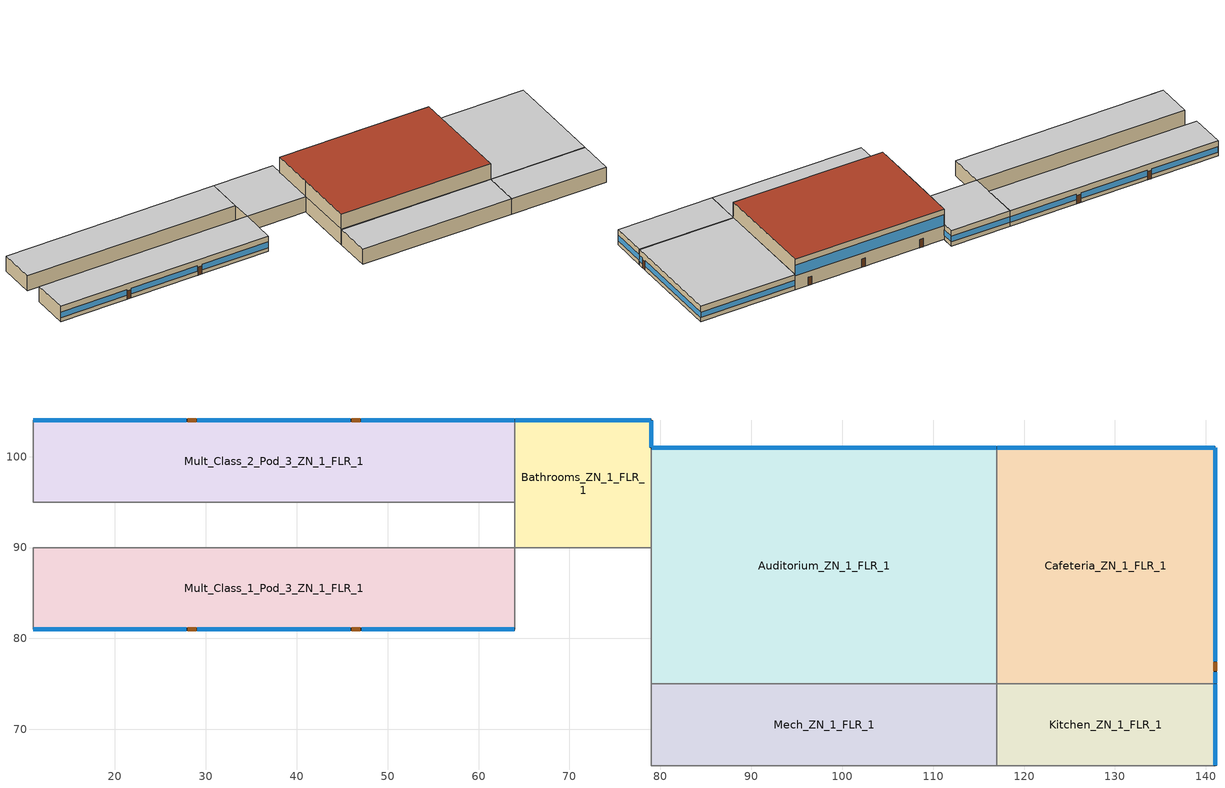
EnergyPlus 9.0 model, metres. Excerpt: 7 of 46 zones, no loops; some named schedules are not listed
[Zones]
Mult_Class_1_Pod_3_ZN_1_FLR_1
 floor ground (Mult_Class_1_Pod_3_ZN_1_FLR_1_Floor_Ffactor): 11,90 64,90 64,81 11,81 z0
 wall outside (nonres_ext_wall): 11,81 64,81 z0:4
 wall to Main_Corridor_ZN_1_FLR_1 (int_wall): 64,81 64,90 z0:4
 wall to Corridor_Pod_3_ZN_1_FLR_1 (int_wall): 64,90 11,90 z0:4
 wall to Corner_Class_1_Pod_3_ZN_1_FLR_1 (int_wall): 11,90 11,81 z0:4
 window (NonresWindow_U_0.37_SHGC_0.36): 11.05,81 27.87,81 / 29.09,81 45.91,81 / 47.13,81 63.95,81 z1.03:2.5
 door (Swinging Door_con): 28.01,81 28.93,81 / 46.08,81 47,81 z0:2.13
 ceiling to Mult_Class_1_Pod_3_ZN_1_FLR_2 (int_slab_ceiling): 11,81 64,81 64,90 11,90 z4
Mult_Class_2_Pod_3_ZN_1_FLR_1
 floor ground (Mult_Class_2_Pod_3_ZN_1_FLR_1_Floor_Ffactor): 11,104 64,104 64,95 11,95 z0
 wall outside (nonres_ext_wall): 64,104 11,104 z0:4
 wall to Corridor_Pod_3_ZN_1_FLR_1 (int_wall): 11,95 64,95 z0:4
 wall to Bathrooms_ZN_1_FLR_1 (int_wall): 64,95 64,104 z0:4
 wall to Corner_Class_2_Pod_3_ZN_1_FLR_1 (int_wall): 11,104 11,95 z0:4
 window (NonresWindow_U_0.37_SHGC_0.36): 63.95,104 47.13,104 / 27.87,104 11.05,104 / 45.91,104 29.09,104 z1.03:2.5
 door (Swinging Door_con): 46.96,104 46.05,104 / 28.94,104 28.02,104 z0:2.13
 ceiling to Mult_Class_2_Pod_3_ZN_1_FLR_2 (int_slab_ceiling): 11,95 64,95 64,104 11,104 z4
Bathrooms_ZN_1_FLR_1
 floor ground (Bathrooms_ZN_1_FLR_1_Floor_Ffactor): 64,104 79,104 79,90 64,90 z0
 wall outside (nonres_ext_wall): 79,101 79,104 64,104 z0:4
 wall to Main_Corridor_ZN_1_FLR_1 (int_wall): 64,90 79,90 z0:4
 wall to Auditorium_ZN_1_FLR_1 (nonres_ext_wall): 79,90 79,101 z0:4
 wall to Corridor_Pod_3_ZN_1_FLR_1 (int_wall): 64,95 64,90 z0:4
 window (NonresWindow_U_0.37_SHGC_0.36): 79,101.05 79,103.95 z1.1:2.55; 78.95,104 64.05,104 z1.1:2.51
 ceiling to Bathrooms_ZN_1_FLR_2 (int_slab_ceiling): 64,90 79,90 79,104 64,104 z4
Auditorium_ZN_1_FLR_1
 floor ground (Auditorium_ZN_1_FLR_1_Floor_Ffactor): 79,101 117,101 117,75 79,75 z0
 wall outside (nonres_ext_wall): 117,101 79,101 z0:8
 wall to Mech_ZN_1_FLR_1 (int_wall): 79,75 117,75 z0:4
 wall to Cafeteria_ZN_1_FLR_1 (int_wall): 117,75 117,101 z0:4
 wall to Main_Corridor_ZN_1_FLR_1 (nonres_ext_wall): 79,90 79,75 z0:4
 wall to Mech_ZN_1_FLR_2 (int_wall): 79,75 117,75 z4:8
 wall to LIBRARY_MEDIA_CENTER_ZN_1_FLR_2 (int_wall): 117,75 117,101 z4:8
 wall to Main_Corridor_ZN_1_FLR_2 (nonres_ext_wall): 79,90 79,75 z4:8
 wall to Bathrooms_ZN_1_FLR_2 (nonres_ext_wall): 79,101 79,90 z4:8
 window (NonresWindow_U_0.37_SHGC_0.36): 116.95,101 79.05,101 z3.7:6.5
 door (Swinging Door_con): 113.7,101 112.78,101 / 100,101 99.09,101 / 85.25,101 84.33,101 z0:2.13
 roof outside (nonres_roof): 79,75 117,75 117,101 79,101 z8
Kitchen_ZN_1_FLR_1
 floor ground (Kitchen_ZN_1_FLR_1_Floor_Ffactor): 117,75 141,75 141,66 117,66 z0
 wall outside (nonres_ext_wall): 141,66 141,75 z0:4
 wall to Aux_Gym_ZN_1_FLR_1 (int_wall): 117,66 141,66 z0:4
 wall to Cafeteria_ZN_1_FLR_1 (int_wall): 141,75 117,75 z0:4
 wall to Mech_ZN_1_FLR_1 (int_wall): 117,75 117,66 z0:4
 window (NonresWindow_U_0.37_SHGC_0.36): 141,66.05 141,74.95 z1.1:2.52
 ceiling to LIBRARY_MEDIA_CENTER_ZN_1_FLR_2 (int_slab_ceiling): 117,66 141,66 141,75 117,75 z4
Cafeteria_ZN_1_FLR_1
 floor ground (Cafeteria_ZN_1_FLR_1_Floor_Ffactor): 117,101 141,101 141,75 117,75 z0
 wall outside (nonres_ext_wall): 141,75 141,101 117,101 z0:4
 window (NonresWindow_U_0.37_SHGC_0.36): 141,77.49 141,100.95 / 141,75.05 141,76.27 z1.03:2.51; 140.95,101 117.05,101 z1.1:2.51
 door (Swinging Door_con): 141,76.45 141,77.36 z0:2.13
 ceiling to LIBRARY_MEDIA_CENTER_ZN_1_FLR_2 (int_slab_ceiling): 117,75 141,75 141,101 117,101 z4
Mech_ZN_1_FLR_1
 floor adiabatic (Mech_ZN_1_FLR_1_Floor_Ffactor): 79,75 117,75 117,66 79,66 z0
 wall to Gym_ZN_1_FLR_1 (int_wall): 79,66 117,66 z0:4
 wall to Main_Corridor_ZN_1_FLR_1 (int_wall): 79,75 79,66 z0:4
 ceiling to Mech_ZN_1_FLR_2 (int_slab_ceiling): 79,66 117,66 117,75 79,75 z4
[Building]
SchoolSecondary: North Axis {deg}=0; Terrain=City; Loads Convergence Tolerance Value=0.04; Temperature Convergence Tolerance Value {deltaC}=0.2; Solar Distribution=FullInteriorAndExterior; Maximum Number of Warmup Days=25; Minimum Number of Warmup Days=6
[Site:Location]
Site:Location=New.York-John.F.Kennedy.Intl.AP_NY_USA WMO=744860; Latitude {N+ S-}=40.66; Longitude {W- E+}=-73.8; Time Zone Relative to GMT {GMT+/-}=-5; Elevation {m}=7
[SizingPeriod:DesignDay] Day of Month=21; Dry-Bulb Temperature Range Modifier Type=DefaultMultipliers; Humidity Condition Type=Wetbulb; Barometric Pressure {Pa}=101241; Rain {Yes/No}=No; Snow on ground {Yes/No}=No; Daylight Savings Time Indicator=No
Name | Month | Day Type | Maximum Dry-Bulb Temperature {C} | Daily Dry-Bulb Temperature Range {C} | Wetbulb at Maximum Dry-Bulb {C} | Wind Speed {m/s} design conditions vs. traditional 6.71 m/s (15 mph) | Wind Direction {Degrees; N=0, S=180} | Solar Model Indicator | Clearness {0.0 to 1.1} | Wind Speed {m/s} design conditions vs. traditional 3.35 m/s (7mph) | ASHRAE Clear Sky Optical Depth for Beam Irradiance (taub) | ASHRAE Clear Sky Optical Depth for Diffuse Irradiance (taud)
New.York-John.F.Kennedy.Intl.AP_NY_USA Ann Htg 99.6% Condns DB | 1 | WinterDesignDay | -10.7 | 0 | -10.7 | 7.5 | 320 | ASHRAEClearSky | 0
New.York-John.F.Kennedy.Intl.AP_NY_USA Ann Clg .4% Condns DB=>MWB | 7 | SummerDesignDay | 32.1 | 7.4 | 23.1 |  | 230 | ASHRAETau |  | 5.6 | 0.541 | 1.8
[Site:WaterMainsTemperature]
Calculation Method=CORRELATION; Annual average outdoor air temperature {C}=12.4667; Maximum difference in monthly average outdoor air temperatures {C}=25.2
[Site:GroundTemperature:FCfactorMethod]
January Ground Temperature {C}=14; February Ground Temperature {C}=7.3; March Ground Temperature {C}=3.3; April Ground Temperature {C}=1.2; May Ground Temperature {C}=-0.2; June Ground Temperature {C}=5.6; July Ground Temperature {C}=10.9; August Ground Temperature {C}=16.1; September Ground Temperature {C}=21.7; October Ground Temperature {C}=25; November Ground Temperature {C}=24.8; December Ground Temperature {C}=19.9
[Material:NoMass]
Opaque Door panel_con: MediumRough, 0.475964, 0.9, 0.7, 0.7
CP02 CARPET PAD: VeryRough, 0.21648, 0.9, 0.7, 0.8
Nonres_Roof_Insulation: MediumSmooth, 5.30668, 0.9, 0.7, 0.7
Nonres_Exterior_Wall_Insulation: MediumSmooth, 2.368, 0.9, 0.7, 0.7
[Construction]
Swinging Door_con: Opaque Door panel_con
InteriorFurnishings: Std Wood 6inch
int_wall: G01 13mm gypsum board, G01 13mm gypsum board
int_slab_ceiling: CP02 CARPET PAD, 100mm Normalweight concrete floor
nonres_roof: F13 Built-up roofing, Nonres_Roof_Insulation, F08 Metal surface
nonres_ext_wall: F07 25mm stucco, G01 16mm gypsum board, Nonres_Exterior_Wall_Insulation, G01 16mm gypsum board
NonresWindow_U_0.37_SHGC_0.36: Nonres Window Glazing Layer
[Material]
Name | Roughness | Thickness {m} | Conductivity {W/m-K} | Density {kg/m3} | Specific Heat {J/kg-K} | Thermal Absorptance | Solar Absorptance | Visible Absorptance | Absorptance:Thermal | Absorptance:Solar | Absorptance:Visible
Std Wood 6inch | MediumSmooth | 0.15 | 0.12 | 540 | 1210 | 0.9 | 0.7 | 0.7
F07 25mm stucco | Smooth | 0.0254 | 0.72 | 1856 | 840 | 0.9 | 0.7 | 0.7
F08 Metal surface | Smooth | 0.0008 | 45.28 | 7824 | 500
F13 Built-up roofing | Rough | 0.0095 | 0.16 | 1120 | 1460 |  |  |  | 0.9 | 0.77
G01 13mm gypsum board | Smooth | 0.0127 | 0.16 | 800 | 1090 |  |  |  | 0.9 | 0.7 | 0.5
G01 16mm gypsum board | MediumSmooth | 0.0159 | 0.16 | 800 | 1090
100mm Normalweight concrete floor | MediumRough | 0.1016 | 2.31 | 2322 | 832
[WindowMaterial:SimpleGlazingSystem]
Nonres Window Glazing Layer: U-Factor {W/m2-K}=2.10096; Solar Heat Gain Coefficient=0.36; Visible Transmittance=0.396
[Construction:FfactorGroundFloor] F-Factor=0.90012
Name | Area | PerimeterExposed
Mult_Class_1_Pod_3_ZN_1_FLR_1_Floor_Ffactor; Mult_Class_2_Pod_3_ZN_1_FLR_1_Floor_Ffactor | 477 | 53
Bathrooms_ZN_1_FLR_1_Floor_Ffactor | 210 | 18
Auditorium_ZN_1_FLR_1_Floor_Ffactor | 988 | 38
Kitchen_ZN_1_FLR_1_Floor_Ffactor | 216 | 9
Cafeteria_ZN_1_FLR_1_Floor_Ffactor | 624 | 50
Mech_ZN_1_FLR_1_Floor_Ffactor | 342 | 0
[Zone] Type=1; Multiplier=1; Ceiling Height {m}=4; Floor Area {m2}=autocalculate; Part of Total Floor Area=Yes
Name | Volume {m3}
Mult_Class_1_Pod_3_ZN_1_FLR_1; Mult_Class_2_Pod_3_ZN_1_FLR_1 | 1908
Bathrooms_ZN_1_FLR_1 | 840
Auditorium_ZN_1_FLR_1 | 7904
Kitchen_ZN_1_FLR_1 | 864
Cafeteria_ZN_1_FLR_1 | 2496
Mech_ZN_1_FLR_1 | 1368
[InternalMass] Construction=InteriorFurnishings
Name | Zone | Surface Area {m2}
Mult_Class_1_Pod_3_ZN_1_FLR_1_InternalMass_1 | Mult_Class_1_Pod_3_ZN_1_FLR_1 | 954
Mult_Class_2_Pod_3_ZN_1_FLR_1_InternalMass_1 | Mult_Class_2_Pod_3_ZN_1_FLR_1 | 954
Bathrooms_ZN_1_FLR_1_InternalMass_1 | Bathrooms_ZN_1_FLR_1 | 420
Auditorium_ZN_1_FLR_1_InternalMass_1 | Auditorium_ZN_1_FLR_1 | 1976
Kitchen_ZN_1_FLR_1_InternalMass_1 | Kitchen_ZN_1_FLR_1 | 432
Cafeteria_ZN_1_FLR_1_InternalMass_1 | Cafeteria_ZN_1_FLR_1 | 1248
Mech_ZN_1_FLR_1_InternalMass_1 | Mech_ZN_1_FLR_1 | 684
[People] Fraction Radiant=0.3; Sensible Heat Fraction=AUTOCALCULATE; Activity Level Schedule=ACTIVITY_SCH; Enable ASHRAE 55 Comfort Warnings=No; Mean Radiant Temperature Calculation Type=ZoneAveraged; Work Efficiency Schedule=WORK_EFF_SCH; Clothing Insulation Calculation Method=ClothingInsulationSchedule; Clothing Insulation Schedule=CLOTHING_SCH; Air Velocity Schedule=AIR_VELO_SCH; Thermal Comfort Model 1 Type=FANGER
Name | Zone or ZoneList | Number of People Schedule | Number of People Calculation Method | Zone Floor Area per Person {m2/person} | Number of People
Mult_Class_1_Pod_3_ZN_1_FLR_1 | Mult_Class_1_Pod_3_ZN_1_FLR_1 | BLDG_OCC_SCH | Area/Person | 2.654
Mult_Class_2_Pod_3_ZN_1_FLR_1 | Mult_Class_2_Pod_3_ZN_1_FLR_1 | BLDG_OCC_SCH | Area/Person | 2.654
Bathrooms_ZN_1_FLR_1 | Bathrooms_ZN_1_FLR_1 | BLDG_OCC_SCH | People
Auditorium_ZN_1_FLR_1 | Auditorium_ZN_1_FLR_1 | BLDG_OCC_SCH_Auditorium | Area/Person | 0.619
Kitchen_ZN_1_FLR_1 | Kitchen_ZN_1_FLR_1 | BLDG_OCC_SCH | People |  | 35
Cafeteria_ZN_1_FLR_1 | Cafeteria_ZN_1_FLR_1 | BLDG_OCC_SCH_Cafeteria | Area/Person | 0.929
Mech_ZN_1_FLR_1 | Mech_ZN_1_FLR_1 | BLDG_OCC_SCH | People
[Lights] Design Level Calculation Method=Watts/Area; Return Air Fraction=0; Fraction Radiant=0.37; Fraction Visible=0.2; Fraction Replaceable=1; Return Air Fraction Calculated from Plenum Temperature=No
Name | Zone or ZoneList | Schedule | Watts per Zone Floor Area {W/m2}
Mult_Class_1_Pod_3_ZN_1_FLR_1_Lights | Mult_Class_1_Pod_3_ZN_1_FLR_1 | BLDG_LIGHT_CLASSROOM_SCH | 7.64238
Mult_Class_2_Pod_3_ZN_1_FLR_1_Lights | Mult_Class_2_Pod_3_ZN_1_FLR_1 | BLDG_LIGHT_CLASSROOM_SCH | 7.64238
Bathrooms_ZN_1_FLR_1_Lights | Bathrooms_ZN_1_FLR_1 | BLDG_LIGHT_BATH_SCH | 6.78126
Auditorium_ZN_1_FLR_1_Lights | Auditorium_ZN_1_FLR_1 | BLDG_LIGHT_MISC_SCH | 6.56599
Kitchen_ZN_1_FLR_1_Lights | Kitchen_ZN_1_FLR_1 | BLDG_LIGHT_MISC_SCH | 11.7327
Cafeteria_ZN_1_FLR_1_Lights | Cafeteria_ZN_1_FLR_1 | BLDG_LIGHT_MISC_SCH | 4.30556
Mech_ZN_1_FLR_1_Lights | Mech_ZN_1_FLR_1 | BLDG_LIGHT_MECHANIC_SCH | 10.2257
[ElectricEquipment] Design Level Calculation Method=EquipmentLevel
Name | Zone or ZoneList | Schedule | Design Level {W} | Fraction Latent | Fraction Radiant | Fraction Lost
Mult_Class_1_Pod_3_ZN_1_FLR_1_PlugMisc_Equip | Mult_Class_1_Pod_3_ZN_1_FLR_1 | BLDG_EQUIP_SCH | 4770 | 0 | 0.5 | 0
Mult_Class_2_Pod_3_ZN_1_FLR_1_PlugMisc_Equip | Mult_Class_2_Pod_3_ZN_1_FLR_1 | BLDG_EQUIP_SCH | 4770 | 0 | 0.5 | 0
Bathrooms_ZN_1_FLR_1_PlugMisc_Equip | Bathrooms_ZN_1_FLR_1 | BLDG_EQUIP_SCH | 840 | 0 | 0.5 | 0
Auditorium_ZN_1_FLR_1_PlugMisc_Equip | Auditorium_ZN_1_FLR_1 | BLDG_EQUIP_SCH | 4940 | 0 | 0.5 | 0
Kitchen_ZN_1_FLR_1_MiscElec_Equip | Kitchen_ZN_1_FLR_1 | KITCHEN_ELEC_EQUIP_SCH | 47995.2 | 0.25 | 0.3 | 0.2
Kitchen_ZN_1_FLR_1_Reach-in-Freezer | Kitchen_ZN_1_FLR_1 | Always_on | 555 | 0 | 0.25 | 0
Kitchen_ZN_1_FLR_1_Reach-in-Refrigerator | Kitchen_ZN_1_FLR_1 | Always_on | 313.3 | 0 | 0.25 | 0
Cafeteria_ZN_1_FLR_1_PlugMisc_Equip | Cafeteria_ZN_1_FLR_1 | KITCHEN_ELEC_EQUIP_SCH | 48004.32 | 0 | 0.5 | 0
Mech_ZN_1_FLR_1_PlugMisc_Equip | Mech_ZN_1_FLR_1 | BLDG_EQUIP_SCH | 1368 | 0 | 0.5 | 0
Mech_ZN_1_FLR_1_Elevators_Equip | Mech_ZN_1_FLR_1 | BLDG_ELEVATORS | 32109.9 | 0 | 0.5 | 0
Mech_ZN_1_FLR_1_Elevators_Lights_Fan | Mech_ZN_1_FLR_1 | ELEV_LIGHT_FAN_SCH_ADD_DF | 125 | 0 | 0.5 | 0
[GasEquipment]
Kitchen_ZN_1_FLR_1_MiscGas_Equip: Zone or ZoneList=Kitchen_ZN_1_FLR_1; Schedule=KITCHEN_GAS_EQUIP_SCH; Design Level Calculation Method=EquipmentLevel; Design Level {W}=362577.6; Fraction Latent=0.1; Fraction Radiant=0.2; Fraction Lost=0.7
[Daylighting:Controls] Daylighting Method=SplitFlux; Lighting Control Type=Continuousoff; Minimum Input Power Fraction for Continuous or ContinuousOff Dimming Control=0.2; Minimum Light Output Fraction for Continuous or ContinuousOff Dimming Control=0.2; Number of Stepped Control Steps=3; Probability Lighting will be Reset When Needed in Manual Stepped Control=1; Maximum Allowable Discomfort Glare Index=22
Name | Zone | Glare Calculation Daylighting Reference Point | Glare Calculation Azimuth Angle of View Direction Clockwise from Zone y-Axis {deg} | Daylighting Reference Point 1 | Fraction of Zone Controlled by Reference Point 1 | Illuminance Setpoint at Reference Point 1 {lux} | Daylighting Reference Point 2 | Fraction of Zone Controlled by Reference Point 2 | Illuminance Setpoint at Reference Point 2 {lux}
Mult_Class_1_Pod_3_ZN_1_FLR_1_DaylCtrl | Mult_Class_1_Pod_3_ZN_1_FLR_1 | Mult_Class_1_Pod_3_ZN_1_FLR_1_DaylRefPt1 | 180 | Mult_Class_1_Pod_3_ZN_1_FLR_1_DaylRefPt1 | 0.28 | 377 | Mult_Class_1_Pod_3_ZN_1_FLR_1_DaylRefPt2 | 0.28 | 377
Mult_Class_2_Pod_3_ZN_1_FLR_1_DaylCtrl | Mult_Class_2_Pod_3_ZN_1_FLR_1 | Mult_Class_2_Pod_3_ZN_1_FLR_1_DaylRefPt1 | 0 | Mult_Class_2_Pod_3_ZN_1_FLR_1_DaylRefPt1 | 0.28 | 377 | Mult_Class_2_Pod_3_ZN_1_FLR_1_DaylRefPt2 | 0.28 | 377
Cafeteria_ZN_1_FLR_1_DaylCtrl | Cafeteria_ZN_1_FLR_1 | Cafeteria_ZN_1_FLR_1_DaylRefPt1 | 0 | Cafeteria_ZN_1_FLR_1_DaylRefPt1 | 0.21 | 215 | Cafeteria_ZN_1_FLR_1_DaylRefPt2 | 0.15 | 215
Auditorium_ZN_1_FLR_1_DaylCtrl | Auditorium_ZN_1_FLR_1 | Auditorium_ZN_1_FLR_1_DaylRefPt1 | 0 | Auditorium_ZN_1_FLR_1_DaylRefPt1 | 0.125 | 538 | Auditorium_ZN_1_FLR_1_DaylRefPt2 | 0.125 | 538
[ZoneInfiltration:DesignFlowRate] Schedule=INFIL_SCH_PNNL; Design Flow Rate Calculation Method=Flow/ExteriorArea; Constant Term Coefficient=0; Temperature Term Coefficient=0; Velocity Term Coefficient=0.224; Velocity Squared Term Coefficient=0
Name | Zone or ZoneList | Flow per Exterior Surface Area {m3/s-m2}
Mult_Class_1_Pod_3_ZN_1_FLR_1_Infiltration | Mult_Class_1_Pod_3_ZN_1_FLR_1 | 0.00056896
Mult_Class_2_Pod_3_ZN_1_FLR_1_Infiltration | Mult_Class_2_Pod_3_ZN_1_FLR_1 | 0.00056896
Bathrooms_ZN_1_FLR_1_Infiltration | Bathrooms_ZN_1_FLR_1 | 0.00056896
Auditorium_ZN_1_FLR_1_Infiltration | Auditorium_ZN_1_FLR_1 | 0.000194015
Kitchen_ZN_1_FLR_1_Infiltration | Kitchen_ZN_1_FLR_1 | 0.00056896
Cafeteria_ZN_1_FLR_1_Infiltration | Cafeteria_ZN_1_FLR_1 | 0.00056896
[Exterior:Lights] Control Option=AstronomicalClock
Name | Schedule | Design Level {W}
Exterior_Lights_a | Exterior_lighting_schedule_a | 441.8
Exterior_Lights_b | Exterior_lighting_schedule_b_2016 | 2994.5
Exterior_Lights_c | Exterior_lighting_schedule_c_2016 | 2973.7
[EnergyManagementSystem:Program]
SET_BATHROOMS_ZN_1_FLR_2_Light_EMS_Program: SET BATHROOMS_ZN_1_FLR_2_LSr_IP=0.093*BATHROOMS_ZN_1_FLR_2_LSr/BATHROOMS_ZN_1_FLR_2_Area; IF (BATHROOMS_ZN_1_FLR_2_OSr <= 0) && (BATHROOMS_ZN_1_FLR_2_LSr_IP >= 0.02); SET BATHROOMS_ZN_1_FLR_2_LAr = 0.02*BATHROOMS_ZN_1_FLR_2_Area/0.09290304; ELSE; SET BATHROOMS_ZN_1_FLR_2_LAr = NULL; ENDIF
SET_Offices_ZN_1_FLR_2_Light_EMS_Program: SET Offices_ZN_1_FLR_2_LSr_IP=0.093*Offices_ZN_1_FLR_2_LSr/Offices_ZN_1_FLR_2_Area; IF (Offices_ZN_1_FLR_2_OSr <= 0) && (Offices_ZN_1_FLR_2_LSr_IP >= 0.02); IF (ActualOccupancy <= 0); SET Offices_ZN_1_FLR_2_LAr = 0.02*Offices_ZN_1_FLR_2_Area/0.09290304; ELSE; SET Offices_ZN_1_FLR_2_LAr = NULL; ENDIF; ELSE; SET Offices_ZN_1_FLR_2_LAr = NULL; ENDIF
SET_LMC_ZN_1_FLR_2_Light_EMS_Program: SET LMC_ZN_1_FLR_2_LSr_IP=0.093*LMC_ZN_1_FLR_2_LSr/LMC_ZN_1_FLR_2_Area; IF (LMC_ZN_1_FLR_2_OSr <= 0) && (LMC_ZN_1_FLR_2_LSr_IP >= 0.02); SET LMC_ZN_1_FLR_2_LAr = 0.02*LMC_ZN_1_FLR_2_Area/0.09290304; ELSE; SET LMC_ZN_1_FLR_2_LAr = NULL; ENDIF
VAV_POD_1_MAX_OA_FRAC: IF VAV_POD_1_OA > VAV_POD_1_OA_VRP; SET VAV_POD_1_MAX_OA_FRAC = NULL; ELSE; IF VAV_POD_1_SUPPLY_FLOW > 0; SET VAV_POD_1_MAX_OA_FRAC =      7.5943 / VAV_POD_1_SUPPLY_FLOW; ELSE; SET VAV_POD_1_MAX_OA_FRAC = NULL; ENDIF; ENDIF
VAV_POD_2_MAX_OA_FRAC: IF VAV_POD_2_OA > VAV_POD_2_OA_VRP; SET VAV_POD_2_MAX_OA_FRAC = NULL; ELSE; IF VAV_POD_2_SUPPLY_FLOW > 0; SET VAV_POD_2_MAX_OA_FRAC =      7.5943 / VAV_POD_2_SUPPLY_FLOW; ELSE; SET VAV_POD_2_MAX_OA_FRAC = NULL; ENDIF; ENDIF
VAV_POD_3_MAX_OA_FRAC: IF VAV_POD_3_OA > VAV_POD_3_OA_VRP; SET VAV_POD_3_MAX_OA_FRAC = NULL; ELSE; IF VAV_POD_3_SUPPLY_FLOW > 0; SET VAV_POD_3_MAX_OA_FRAC =      7.5943 / VAV_POD_3_SUPPLY_FLOW; ELSE; SET VAV_POD_3_MAX_OA_FRAC = NULL; ENDIF; ENDIF
VAV_OTHER_MAX_OA_FRAC: IF VAV_OTHER_OA > VAV_OTHER_OA_VRP; SET VAV_OTHER_MAX_OA_FRAC = NULL; ELSE; IF VAV_OTHER_SUPPLY_FLOW > 0; SET VAV_OTHER_MAX_OA_FRAC =   / VAV_OTHER_SUPPLY_FLOW; ELSE; SET VAV_OTHER_MAX_OA_FRAC = NULL; ENDIF; ENDIF
[EnergyManagementSystem:ProgramCallingManager]
Transformer_Load_Prog_Manager: AfterPredictorAfterHVACManagers; Transformer_Load_Prog
BoilerParManager: BeginNewEnvironment; SetBoilerPar
BoilerCurveManager: InsideHVACSystemIterationLoop; SetBoilerCurve
OA_BASED_OPTIMUM_START_EMS_Program Manager: BeginTimestepBeforePredictor; OA_BASED_OPTIMUM_START_EMS_Program
SET_cCL1_Pod_1_ZN_1_FLR_1_Light_EMS_Program_Prog_Manager: BeginTimestepBeforePredictor; SET_cCL1_Pod_1_ZN_1_FLR_1_Light_EMS_Program
SET_mCl1_Pod_1_ZN_1_FLR_1_Light_EMS_Program_Prog_Manager: BeginTimestepBeforePredictor; SET_mCl1_Pod_1_ZN_1_FLR_1_Light_EMS_Program
SET_cPOD1_ZN_1_FLR_1_Light_EMS_Program_Prog_Manager: BeginTimestepBeforePredictor; SET_cPOD1_ZN_1_FLR_1_Light_EMS_Program
SET_cCL2_Pod_1_ZN_1_FLR_1_Light_EMS_Program_Prog_Manager: BeginTimestepBeforePredictor; SET_cCL2_Pod_1_ZN_1_FLR_1_Light_EMS_Program
SET_mCl2_Pod_1_ZN_1_FLR_1_Light_EMS_Program_Prog_Manager: BeginTimestepBeforePredictor; SET_mCl2_Pod_1_ZN_1_FLR_1_Light_EMS_Program
